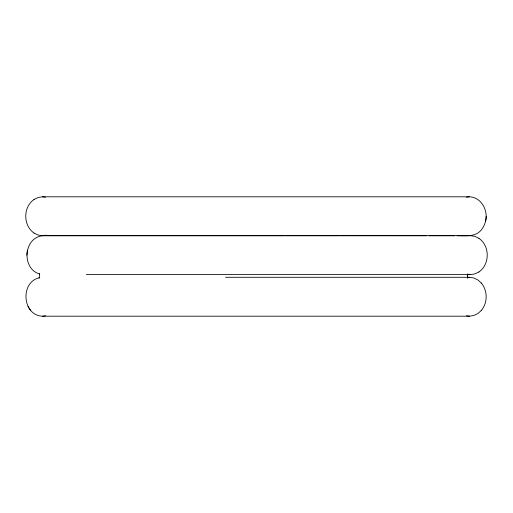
<?xml version="1.0" encoding="UTF-8"?>
<svg xmlns="http://www.w3.org/2000/svg" width="513" height="513" viewBox="0 0 513 513"><rect width="100%" height="100%" fill="white"/><g stroke="black" fill="none" stroke-linecap="round" stroke-linejoin="round"><path stroke-width="0.77" d="M338.33 235.711L43.72 235.698C23.842 236.269 20.937 268.241 39.347 273.936M26.817 255.147L27.394 250.113M457.064 235.711C465.297 235.717 475.327 237.256 481.245 230.01C484.419 226.124 486.067 221.257 486.183 216.255M485.619 221.289C488.376 210.516 481.232 197.037 469.28 196.806L42.547 196.806L38.174 197.467L34.102 199.41M39.129 278.168L39.7 273.403M481.297 310.493C487.805 302.811 487.76 290.685 481.297 282.99M285.222 235.698L426.694 235.711M34.114 199.41C22.963 206.995 23.002 225.508 34.114 233.101M478.885 271.993C490.037 264.413 489.998 245.9 478.885 238.301M481.309 310.493L477.795 313.59L473.723 315.533L469.35 316.194M478.898 271.993L474.814 273.936L470.44 274.596L86.376 274.596M34.102 233.101L38.186 235.044L42.56 235.711L46.208 235.159M466.368 197.249L469.299 196.806M39.713 277.732C19.924 281.547 22.078 315.719 42.63 316.194L469.363 316.194L466.432 315.751M42.617 316.194L45.542 315.751M467.888 277.514L469.363 277.289L225.56 277.289M339.484 235.698L470.453 235.698L474.826 236.358L478.898 238.301M42.547 235.711L284.067 235.711M429.028 235.711L454.768 235.711M42.547 196.806L45.477 197.249M467.523 274.154L470.453 274.596M469.35 277.289L473.736 277.956L477.815 279.899L481.309 282.99M27.997 306.466L30.677 310.493M467.625 274.199L467.625 278.168L467.638 274.199"/></g></svg>
